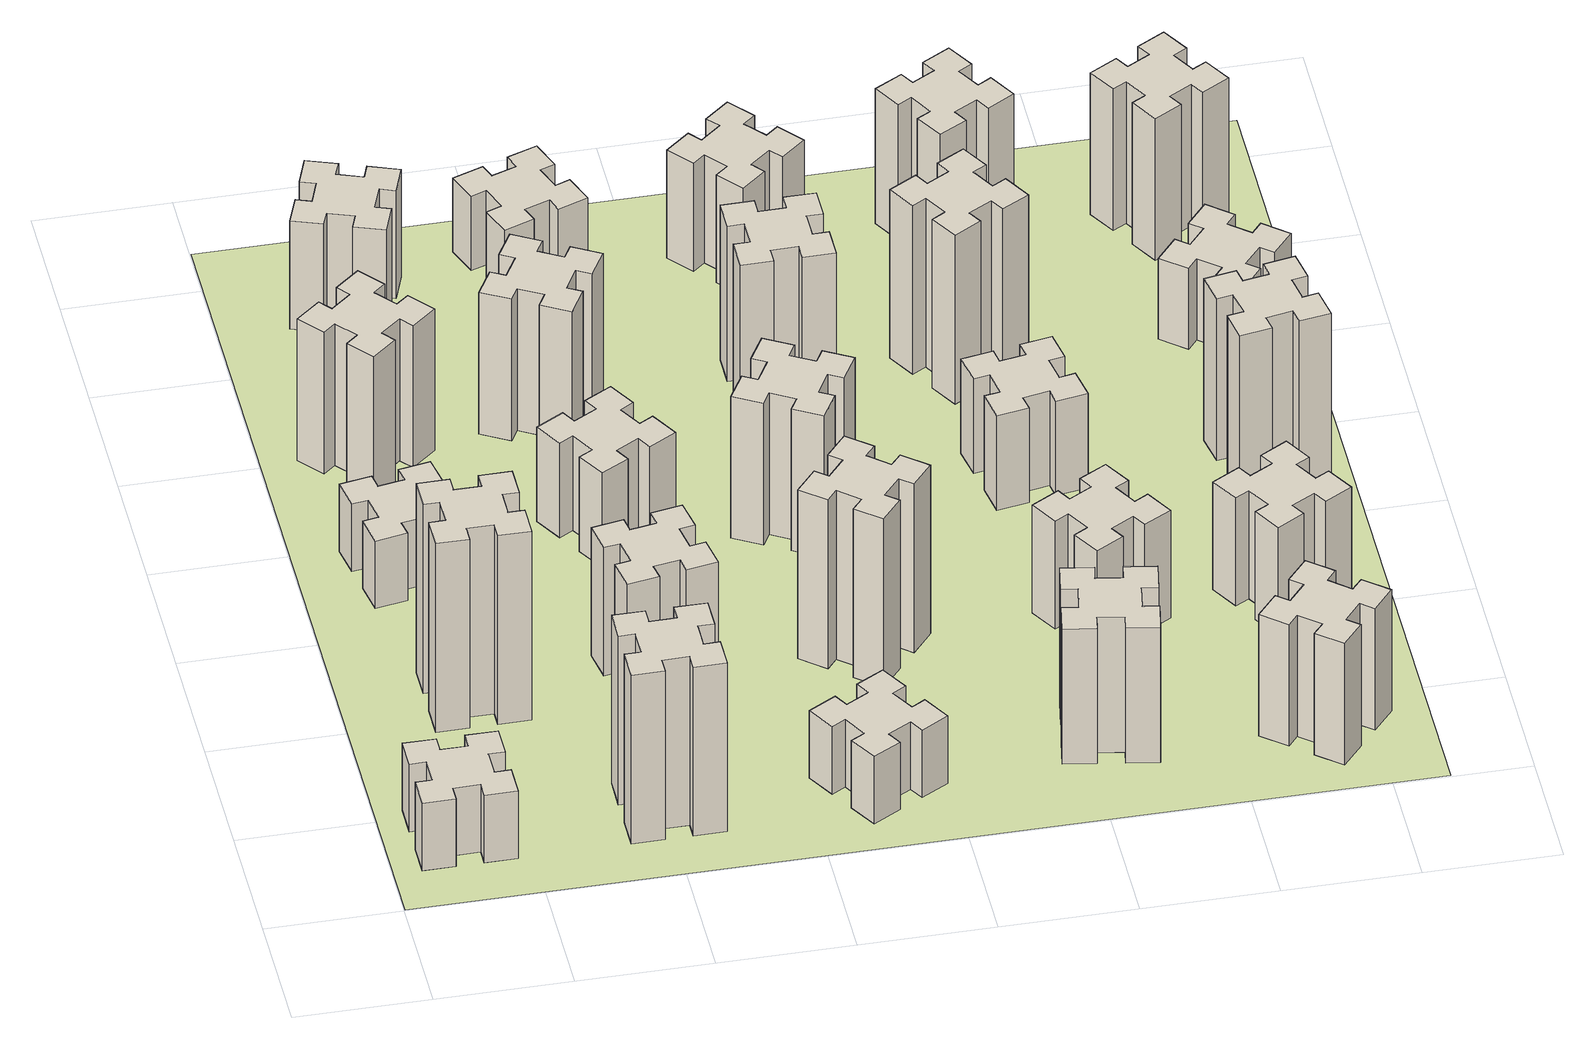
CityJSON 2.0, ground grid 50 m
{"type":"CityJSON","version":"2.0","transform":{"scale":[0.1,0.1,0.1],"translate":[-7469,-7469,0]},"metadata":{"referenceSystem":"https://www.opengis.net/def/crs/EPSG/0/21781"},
"CityObjects":{
"building1":{"type":"Building","attributes":{"class":"1000","function":"1000","usage":"1000","yearOfConstruction":2016,"roofType":"1000","measuredHeight":30,"storeysAboveGround":30,"storeysBelowGround":0},"geometry":[{"type":"Solid","lod":"1","boundaries":[[[[0,1,2,3,4,5,6,7,8,9,10,11,12,13,14,15,16,17,18,19]],[[17,16,20,21]],[[16,15,22,20]],[[15,14,23,22]],[[14,13,24,23]],[[13,12,25,24]],[[12,11,26,25]],[[11,10,27,26]],[[10,9,28,27]],[[9,8,29,28]],[[8,7,30,29]],[[7,6,31,30]],[[6,5,32,31]],[[5,4,33,32]],[[4,3,34,33]],[[3,2,35,34]],[[2,1,36,35]],[[1,0,37,36]],[[0,19,38,37]],[[19,18,39,38]],[[18,17,21,39]],[[24,25,26,27,28,29,30,31,32,33,34,35,36,37,38,39,21,20,22,23]]]]}]},
"building2":{"type":"Building","attributes":{"class":"1000","function":"1000","usage":"1000","yearOfConstruction":2016,"roofType":"1000","measuredHeight":84,"storeysAboveGround":30,"storeysBelowGround":0},"geometry":[{"type":"Solid","lod":"1","boundaries":[[[[40,41,42,43,44,45,46,47,48,49,50,51,52,53,54,55,56,57,58,59]],[[57,56,60,61]],[[56,55,62,60]],[[55,54,63,62]],[[54,53,64,63]],[[53,52,65,64]],[[52,51,66,65]],[[51,50,67,66]],[[50,49,68,67]],[[49,48,69,68]],[[48,47,70,69]],[[47,46,71,70]],[[46,45,72,71]],[[45,44,73,72]],[[44,43,74,73]],[[43,42,75,74]],[[42,41,76,75]],[[41,40,77,76]],[[40,59,78,77]],[[59,58,79,78]],[[58,57,61,79]],[[64,65,66,67,68,69,70,71,72,73,74,75,76,77,78,79,61,60,62,63]]]]}]},
"building3":{"type":"Building","attributes":{"class":"1000","function":"1000","usage":"1000","yearOfConstruction":2016,"roofType":"1000","measuredHeight":30,"storeysAboveGround":30,"storeysBelowGround":0},"geometry":[{"type":"Solid","lod":"1","boundaries":[[[[80,81,82,83,84,85,86,87,88,89,90,91,92,93,94,95,96,97,98,99]],[[97,96,100,101]],[[96,95,102,100]],[[95,94,103,102]],[[94,93,104,103]],[[93,92,105,104]],[[92,91,106,105]],[[91,90,107,106]],[[90,89,108,107]],[[89,88,109,108]],[[88,87,110,109]],[[87,86,111,110]],[[86,85,112,111]],[[85,84,113,112]],[[84,83,114,113]],[[83,82,115,114]],[[82,81,116,115]],[[81,80,117,116]],[[80,99,118,117]],[[99,98,119,118]],[[98,97,101,119]],[[104,105,106,107,108,109,110,111,112,113,114,115,116,117,118,119,101,100,102,103]]]]}]},
"building4":{"type":"Building","attributes":{"class":"1000","function":"1000","usage":"1000","yearOfConstruction":2016,"roofType":"1000","measuredHeight":63,"storeysAboveGround":30,"storeysBelowGround":0},"geometry":[{"type":"Solid","lod":"1","boundaries":[[[[120,121,122,123,124,125,126,127,128,129,130,131,132,133,134,135,136,137,138,139]],[[137,136,140,141]],[[136,135,142,140]],[[135,134,143,142]],[[134,133,144,143]],[[133,132,145,144]],[[132,131,146,145]],[[131,130,147,146]],[[130,129,148,147]],[[129,128,149,148]],[[128,127,150,149]],[[127,126,151,150]],[[126,125,152,151]],[[125,124,153,152]],[[124,123,154,153]],[[123,122,155,154]],[[122,121,156,155]],[[121,120,157,156]],[[120,139,158,157]],[[139,138,159,158]],[[138,137,141,159]],[[144,145,146,147,148,149,150,151,152,153,154,155,156,157,158,159,141,140,142,143]]]]}]},
"building5":{"type":"Building","attributes":{"class":"1000","function":"1000","usage":"1000","yearOfConstruction":2016,"roofType":"1000","measuredHeight":75,"storeysAboveGround":30,"storeysBelowGround":0},"geometry":[{"type":"Solid","lod":"1","boundaries":[[[[160,161,162,163,164,165,166,167,168,169,170,171,172,173,174,175,176,177,178,179]],[[177,176,180,181]],[[176,175,182,180]],[[175,174,183,182]],[[174,173,184,183]],[[173,172,185,184]],[[172,171,186,185]],[[171,170,187,186]],[[170,169,188,187]],[[169,168,189,188]],[[168,167,190,189]],[[167,166,191,190]],[[166,165,192,191]],[[165,164,193,192]],[[164,163,194,193]],[[163,162,195,194]],[[162,161,196,195]],[[161,160,197,196]],[[160,179,198,197]],[[179,178,199,198]],[[178,177,181,199]],[[184,185,186,187,188,189,190,191,192,193,194,195,196,197,198,199,181,180,182,183]]]]}]},
"building6":{"type":"Building","attributes":{"class":"1000","function":"1000","usage":"1000","yearOfConstruction":2016,"roofType":"1000","measuredHeight":57,"storeysAboveGround":30,"storeysBelowGround":0},"geometry":[{"type":"Solid","lod":"1","boundaries":[[[[200,201,202,203,204,205,206,207,208,209,210,211,212,213,214,215,216,217,218,219]],[[217,216,220,221]],[[216,215,222,220]],[[215,214,223,222]],[[214,213,224,223]],[[213,212,225,224]],[[212,211,226,225]],[[211,210,227,226]],[[210,209,228,227]],[[209,208,229,228]],[[208,207,230,229]],[[207,206,231,230]],[[206,205,232,231]],[[205,204,233,232]],[[204,203,234,233]],[[203,202,235,234]],[[202,201,236,235]],[[201,200,237,236]],[[200,219,238,237]],[[219,218,239,238]],[[218,217,221,239]],[[224,225,226,227,228,229,230,231,232,233,234,235,236,237,238,239,221,220,222,223]]]]}]},
"building7":{"type":"Building","attributes":{"class":"1000","function":"1000","usage":"1000","yearOfConstruction":2016,"roofType":"1000","measuredHeight":48,"storeysAboveGround":30,"storeysBelowGround":0},"geometry":[{"type":"Solid","lod":"1","boundaries":[[[[240,241,242,243,244,245,246,247,248,249,250,251,252,253,254,255,256,257,258,259]],[[257,256,260,261]],[[256,255,262,260]],[[255,254,263,262]],[[254,253,264,263]],[[253,252,265,264]],[[252,251,266,265]],[[251,250,267,266]],[[250,249,268,267]],[[249,248,269,268]],[[248,247,270,269]],[[247,246,271,270]],[[246,245,272,271]],[[245,244,273,272]],[[244,243,274,273]],[[243,242,275,274]],[[242,241,276,275]],[[241,240,277,276]],[[240,259,278,277]],[[259,258,279,278]],[[258,257,261,279]],[[264,265,266,267,268,269,270,271,272,273,274,275,276,277,278,279,261,260,262,263]]]]}]},
"building8":{"type":"Building","attributes":{"class":"1000","function":"1000","usage":"1000","yearOfConstruction":2016,"roofType":"1000","measuredHeight":42,"storeysAboveGround":30,"storeysBelowGround":0},"geometry":[{"type":"Solid","lod":"1","boundaries":[[[[280,281,282,283,284,285,286,287,288,289,290,291,292,293,294,295,296,297,298,299]],[[297,296,300,301]],[[296,295,302,300]],[[295,294,303,302]],[[294,293,304,303]],[[293,292,305,304]],[[292,291,306,305]],[[291,290,307,306]],[[290,289,308,307]],[[289,288,309,308]],[[288,287,310,309]],[[287,286,311,310]],[[286,285,312,311]],[[285,284,313,312]],[[284,283,314,313]],[[283,282,315,314]],[[282,281,316,315]],[[281,280,317,316]],[[280,299,318,317]],[[299,298,319,318]],[[298,297,301,319]],[[304,305,306,307,308,309,310,311,312,313,314,315,316,317,318,319,301,300,302,303]]]]}]},
"building9":{"type":"Building","attributes":{"class":"1000","function":"1000","usage":"1000","yearOfConstruction":2016,"roofType":"1000","measuredHeight":63,"storeysAboveGround":30,"storeysBelowGround":0},"geometry":[{"type":"Solid","lod":"1","boundaries":[[[[320,321,322,323,324,325,326,327,328,329,330,331,332,333,334,335,336,337,338,339]],[[337,336,340,341]],[[336,335,342,340]],[[335,334,343,342]],[[334,333,344,343]],[[333,332,345,344]],[[332,331,346,345]],[[331,330,347,346]],[[330,329,348,347]],[[329,328,349,348]],[[328,327,350,349]],[[327,326,351,350]],[[326,325,352,351]],[[325,324,353,352]],[[324,323,354,353]],[[323,322,355,354]],[[322,321,356,355]],[[321,320,357,356]],[[320,339,358,357]],[[339,338,359,358]],[[338,337,341,359]],[[344,345,346,347,348,349,350,351,352,353,354,355,356,357,358,359,341,340,342,343]]]]}]},
"building10":{"type":"Building","attributes":{"class":"1000","function":"1000","usage":"1000","yearOfConstruction":2016,"roofType":"1000","measuredHeight":30,"storeysAboveGround":30,"storeysBelowGround":0},"geometry":[{"type":"Solid","lod":"1","boundaries":[[[[360,361,362,363,364,365,366,367,368,369,370,371,372,373,374,375,376,377,378,379]],[[377,376,380,381]],[[376,375,382,380]],[[375,374,383,382]],[[374,373,384,383]],[[373,372,385,384]],[[372,371,386,385]],[[371,370,387,386]],[[370,369,388,387]],[[369,368,389,388]],[[368,367,390,389]],[[367,366,391,390]],[[366,365,392,391]],[[365,364,393,392]],[[364,363,394,393]],[[363,362,395,394]],[[362,361,396,395]],[[361,360,397,396]],[[360,379,398,397]],[[379,378,399,398]],[[378,377,381,399]],[[384,385,386,387,388,389,390,391,392,393,394,395,396,397,398,399,381,380,382,383]]]]}]},
"building11":{"type":"Building","attributes":{"class":"1000","function":"1000","usage":"1000","yearOfConstruction":2016,"roofType":"1000","measuredHeight":33,"storeysAboveGround":30,"storeysBelowGround":0},"geometry":[{"type":"Solid","lod":"1","boundaries":[[[[400,401,402,403,404,405,406,407,408,409,410,411,412,413,414,415,416,417,418,419]],[[417,416,420,421]],[[416,415,422,420]],[[415,414,423,422]],[[414,413,424,423]],[[413,412,425,424]],[[412,411,426,425]],[[411,410,427,426]],[[410,409,428,427]],[[409,408,429,428]],[[408,407,430,429]],[[407,406,431,430]],[[406,405,432,431]],[[405,404,433,432]],[[404,403,434,433]],[[403,402,435,434]],[[402,401,436,435]],[[401,400,437,436]],[[400,419,438,437]],[[419,418,439,438]],[[418,417,421,439]],[[424,425,426,427,428,429,430,431,432,433,434,435,436,437,438,439,421,420,422,423]]]]}]},
"building12":{"type":"Building","attributes":{"class":"1000","function":"1000","usage":"1000","yearOfConstruction":2016,"roofType":"1000","measuredHeight":75,"storeysAboveGround":30,"storeysBelowGround":0},"geometry":[{"type":"Solid","lod":"1","boundaries":[[[[440,441,442,443,444,445,446,447,448,449,450,451,452,453,454,455,456,457,458,459]],[[457,456,460,461]],[[456,455,462,460]],[[455,454,463,462]],[[454,453,464,463]],[[453,452,465,464]],[[452,451,466,465]],[[451,450,467,466]],[[450,449,468,467]],[[449,448,469,468]],[[448,447,470,469]],[[447,446,471,470]],[[446,445,472,471]],[[445,444,473,472]],[[444,443,474,473]],[[443,442,475,474]],[[442,441,476,475]],[[441,440,477,476]],[[440,459,478,477]],[[459,458,479,478]],[[458,457,461,479]],[[464,465,466,467,468,469,470,471,472,473,474,475,476,477,478,479,461,460,462,463]]]]}]},
"building13":{"type":"Building","attributes":{"class":"1000","function":"1000","usage":"1000","yearOfConstruction":2016,"roofType":"1000","measuredHeight":63,"storeysAboveGround":30,"storeysBelowGround":0},"geometry":[{"type":"Solid","lod":"1","boundaries":[[[[480,481,482,483,484,485,486,487,488,489,490,491,492,493,494,495,496,497,498,499]],[[497,496,500,501]],[[496,495,502,500]],[[495,494,503,502]],[[494,493,504,503]],[[493,492,505,504]],[[492,491,506,505]],[[491,490,507,506]],[[490,489,508,507]],[[489,488,509,508]],[[488,487,510,509]],[[487,486,511,510]],[[486,485,512,511]],[[485,484,513,512]],[[484,483,514,513]],[[483,482,515,514]],[[482,481,516,515]],[[481,480,517,516]],[[480,499,518,517]],[[499,498,519,518]],[[498,497,501,519]],[[504,505,506,507,508,509,510,511,512,513,514,515,516,517,518,519,501,500,502,503]]]]}]},
"building14":{"type":"Building","attributes":{"class":"1000","function":"1000","usage":"1000","yearOfConstruction":2016,"roofType":"1000","measuredHeight":69,"storeysAboveGround":30,"storeysBelowGround":0},"geometry":[{"type":"Solid","lod":"1","boundaries":[[[[520,521,522,523,524,525,526,527,528,529,530,531,532,533,534,535,536,537,538,539]],[[537,536,540,541]],[[536,535,542,540]],[[535,534,543,542]],[[534,533,544,543]],[[533,532,545,544]],[[532,531,546,545]],[[531,530,547,546]],[[530,529,548,547]],[[529,528,549,548]],[[528,527,550,549]],[[527,526,551,550]],[[526,525,552,551]],[[525,524,553,552]],[[524,523,554,553]],[[523,522,555,554]],[[522,521,556,555]],[[521,520,557,556]],[[520,539,558,557]],[[539,538,559,558]],[[538,537,541,559]],[[544,545,546,547,548,549,550,551,552,553,554,555,556,557,558,559,541,540,542,543]]]]}]},
"building15":{"type":"Building","attributes":{"class":"1000","function":"1000","usage":"1000","yearOfConstruction":2016,"roofType":"1000","measuredHeight":60,"storeysAboveGround":30,"storeysBelowGround":0},"geometry":[{"type":"Solid","lod":"1","boundaries":[[[[560,561,562,563,564,565,566,567,568,569,570,571,572,573,574,575,576,577,578,579]],[[577,576,580,581]],[[576,575,582,580]],[[575,574,583,582]],[[574,573,584,583]],[[573,572,585,584]],[[572,571,586,585]],[[571,570,587,586]],[[570,569,588,587]],[[569,568,589,588]],[[568,567,590,589]],[[567,566,591,590]],[[566,565,592,591]],[[565,564,593,592]],[[564,563,594,593]],[[563,562,595,594]],[[562,561,596,595]],[[561,560,597,596]],[[560,579,598,597]],[[579,578,599,598]],[[578,577,581,599]],[[584,585,586,587,588,589,590,591,592,593,594,595,596,597,598,599,581,580,582,583]]]]}]},
"building16":{"type":"Building","attributes":{"class":"1000","function":"1000","usage":"1000","yearOfConstruction":2016,"roofType":"1000","measuredHeight":48,"storeysAboveGround":30,"storeysBelowGround":0},"geometry":[{"type":"Solid","lod":"1","boundaries":[[[[600,601,602,603,604,605,606,607,608,609,610,611,612,613,614,615,616,617,618,619]],[[617,616,620,621]],[[616,615,622,620]],[[615,614,623,622]],[[614,613,624,623]],[[613,612,625,624]],[[612,611,626,625]],[[611,610,627,626]],[[610,609,628,627]],[[609,608,629,628]],[[608,607,630,629]],[[607,606,631,630]],[[606,605,632,631]],[[605,604,633,632]],[[604,603,634,633]],[[603,602,635,634]],[[602,601,636,635]],[[601,600,637,636]],[[600,619,638,637]],[[619,618,639,638]],[[618,617,621,639]],[[624,625,626,627,628,629,630,631,632,633,634,635,636,637,638,639,621,620,622,623]]]]}]},
"building17":{"type":"Building","attributes":{"class":"1000","function":"1000","usage":"1000","yearOfConstruction":2016,"roofType":"1000","measuredHeight":48,"storeysAboveGround":30,"storeysBelowGround":0},"geometry":[{"type":"Solid","lod":"1","boundaries":[[[[640,641,642,643,644,645,646,647,648,649,650,651,652,653,654,655,656,657,658,659]],[[657,656,660,661]],[[656,655,662,660]],[[655,654,663,662]],[[654,653,664,663]],[[653,652,665,664]],[[652,651,666,665]],[[651,650,667,666]],[[650,649,668,667]],[[649,648,669,668]],[[648,647,670,669]],[[647,646,671,670]],[[646,645,672,671]],[[645,644,673,672]],[[644,643,674,673]],[[643,642,675,674]],[[642,641,676,675]],[[641,640,677,676]],[[640,659,678,677]],[[659,658,679,678]],[[658,657,661,679]],[[664,665,666,667,668,669,670,671,672,673,674,675,676,677,678,679,661,660,662,663]]]]}]},
"building18":{"type":"Building","attributes":{"class":"1000","function":"1000","usage":"1000","yearOfConstruction":2016,"roofType":"1000","measuredHeight":42,"storeysAboveGround":30,"storeysBelowGround":0},"geometry":[{"type":"Solid","lod":"1","boundaries":[[[[680,681,682,683,684,685,686,687,688,689,690,691,692,693,694,695,696,697,698,699]],[[697,696,700,701]],[[696,695,702,700]],[[695,694,703,702]],[[694,693,704,703]],[[693,692,705,704]],[[692,691,706,705]],[[691,690,707,706]],[[690,689,708,707]],[[689,688,709,708]],[[688,687,710,709]],[[687,686,711,710]],[[686,685,712,711]],[[685,684,713,712]],[[684,683,714,713]],[[683,682,715,714]],[[682,681,716,715]],[[681,680,717,716]],[[680,699,718,717]],[[699,698,719,718]],[[698,697,701,719]],[[704,705,706,707,708,709,710,711,712,713,714,715,716,717,718,719,701,700,702,703]]]]}]},
"building19":{"type":"Building","attributes":{"class":"1000","function":"1000","usage":"1000","yearOfConstruction":2016,"roofType":"1000","measuredHeight":75,"storeysAboveGround":30,"storeysBelowGround":0},"geometry":[{"type":"Solid","lod":"1","boundaries":[[[[720,721,722,723,724,725,726,727,728,729,730,731,732,733,734,735,736,737,738,739]],[[737,736,740,741]],[[736,735,742,740]],[[735,734,743,742]],[[734,733,744,743]],[[733,732,745,744]],[[732,731,746,745]],[[731,730,747,746]],[[730,729,748,747]],[[729,728,749,748]],[[728,727,750,749]],[[727,726,751,750]],[[726,725,752,751]],[[725,724,753,752]],[[724,723,754,753]],[[723,722,755,754]],[[722,721,756,755]],[[721,720,757,756]],[[720,739,758,757]],[[739,738,759,758]],[[738,737,741,759]],[[744,745,746,747,748,749,750,751,752,753,754,755,756,757,758,759,741,740,742,743]]]]}]},
"building20":{"type":"Building","attributes":{"class":"1000","function":"1000","usage":"1000","yearOfConstruction":2016,"roofType":"1000","measuredHeight":54,"storeysAboveGround":30,"storeysBelowGround":0},"geometry":[{"type":"Solid","lod":"1","boundaries":[[[[760,761,762,763,764,765,766,767,768,769,770,771,772,773,774,775,776,777,778,779]],[[777,776,780,781]],[[776,775,782,780]],[[775,774,783,782]],[[774,773,784,783]],[[773,772,785,784]],[[772,771,786,785]],[[771,770,787,786]],[[770,769,788,787]],[[769,768,789,788]],[[768,767,790,789]],[[767,766,791,790]],[[766,765,792,791]],[[765,764,793,792]],[[764,763,794,793]],[[763,762,795,794]],[[762,761,796,795]],[[761,760,797,796]],[[760,779,798,797]],[[779,778,799,798]],[[778,777,781,799]],[[784,785,786,787,788,789,790,791,792,793,794,795,796,797,798,799,781,780,782,783]]]]}]},
"building21":{"type":"Building","attributes":{"class":"1000","function":"1000","usage":"1000","yearOfConstruction":2016,"roofType":"1000","measuredHeight":60,"storeysAboveGround":30,"storeysBelowGround":0},"geometry":[{"type":"Solid","lod":"1","boundaries":[[[[800,801,802,803,804,805,806,807,808,809,810,811,812,813,814,815,816,817,818,819]],[[817,816,820,821]],[[816,815,822,820]],[[815,814,823,822]],[[814,813,824,823]],[[813,812,825,824]],[[812,811,826,825]],[[811,810,827,826]],[[810,809,828,827]],[[809,808,829,828]],[[808,807,830,829]],[[807,806,831,830]],[[806,805,832,831]],[[805,804,833,832]],[[804,803,834,833]],[[803,802,835,834]],[[802,801,836,835]],[[801,800,837,836]],[[800,819,838,837]],[[819,818,839,838]],[[818,817,821,839]],[[824,825,826,827,828,829,830,831,832,833,834,835,836,837,838,839,821,820,822,823]]]]}]},
"building22":{"type":"Building","attributes":{"class":"1000","function":"1000","usage":"1000","yearOfConstruction":2016,"roofType":"1000","measuredHeight":48,"storeysAboveGround":30,"storeysBelowGround":0},"geometry":[{"type":"Solid","lod":"1","boundaries":[[[[840,841,842,843,844,845,846,847,848,849,850,851,852,853,854,855,856,857,858,859]],[[857,856,860,861]],[[856,855,862,860]],[[855,854,863,862]],[[854,853,864,863]],[[853,852,865,864]],[[852,851,866,865]],[[851,850,867,866]],[[850,849,868,867]],[[849,848,869,868]],[[848,847,870,869]],[[847,846,871,870]],[[846,845,872,871]],[[845,844,873,872]],[[844,843,874,873]],[[843,842,875,874]],[[842,841,876,875]],[[841,840,877,876]],[[840,859,878,877]],[[859,858,879,878]],[[858,857,861,879]],[[864,865,866,867,868,869,870,871,872,873,874,875,876,877,878,879,861,860,862,863]]]]}]},
"building23":{"type":"Building","attributes":{"class":"1000","function":"1000","usage":"1000","yearOfConstruction":2016,"roofType":"1000","measuredHeight":72,"storeysAboveGround":30,"storeysBelowGround":0},"geometry":[{"type":"Solid","lod":"1","boundaries":[[[[880,881,882,883,884,885,886,887,888,889,890,891,892,893,894,895,896,897,898,899]],[[897,896,900,901]],[[896,895,902,900]],[[895,894,903,902]],[[894,893,904,903]],[[893,892,905,904]],[[892,891,906,905]],[[891,890,907,906]],[[890,889,908,907]],[[889,888,909,908]],[[888,887,910,909]],[[887,886,911,910]],[[886,885,912,911]],[[885,884,913,912]],[[884,883,914,913]],[[883,882,915,914]],[[882,881,916,915]],[[881,880,917,916]],[[880,899,918,917]],[[899,898,919,918]],[[898,897,901,919]],[[904,905,906,907,908,909,910,911,912,913,914,915,916,917,918,919,901,900,902,903]]]]}]},
"building24":{"type":"Building","attributes":{"class":"1000","function":"1000","usage":"1000","yearOfConstruction":2016,"roofType":"1000","measuredHeight":36,"storeysAboveGround":30,"storeysBelowGround":0},"geometry":[{"type":"Solid","lod":"1","boundaries":[[[[920,921,922,923,924,925,926,927,928,929,930,931,932,933,934,935,936,937,938,939]],[[937,936,940,941]],[[936,935,942,940]],[[935,934,943,942]],[[934,933,944,943]],[[933,932,945,944]],[[932,931,946,945]],[[931,930,947,946]],[[930,929,948,947]],[[929,928,949,948]],[[928,927,950,949]],[[927,926,951,950]],[[926,925,952,951]],[[925,924,953,952]],[[924,923,954,953]],[[923,922,955,954]],[[922,921,956,955]],[[921,920,957,956]],[[920,939,958,957]],[[939,938,959,958]],[[938,937,941,959]],[[944,945,946,947,948,949,950,951,952,953,954,955,956,957,958,959,941,940,942,943]]]]}]},
"building25":{"type":"Building","attributes":{"class":"1000","function":"1000","usage":"1000","yearOfConstruction":2016,"roofType":"1000","measuredHeight":63,"storeysAboveGround":30,"storeysBelowGround":0},"geometry":[{"type":"Solid","lod":"1","boundaries":[[[[960,961,962,963,964,965,966,967,968,969,970,971,972,973,974,975,976,977,978,979]],[[977,976,980,981]],[[976,975,982,980]],[[975,974,983,982]],[[974,973,984,983]],[[973,972,985,984]],[[972,971,986,985]],[[971,970,987,986]],[[970,969,988,987]],[[969,968,989,988]],[[968,967,990,989]],[[967,966,991,990]],[[966,965,992,991]],[[965,964,993,992]],[[964,963,994,993]],[[963,962,995,994]],[[962,961,996,995]],[[961,960,997,996]],[[960,979,998,997]],[[979,978,999,998]],[[978,977,981,999]],[[984,985,986,987,988,989,990,991,992,993,994,995,996,997,998,999,981,980,982,983]]]]}]},
"landuse1":{"type":"LandUse","attributes":{"name":"plot1","function":"1010"},"geometry":[{"type":"MultiSurface","lod":"1","boundaries":[[[1000,1001,1002,1003]]]}]}
},
"vertices":[
[225,265,0],[325,265,0],[325,205,0],[445,205,0],[445,325,0],[385,325,0],[385,425,0],[445,425,0],[445,545,0],[325,545,0],[325,485,0],[225,485,0],[225,545,0],[105,545,0],[105,425,0],[165,425,0],[165,325,0],[105,325,0],[105,205,0],[225,205,0],[165,325,300],[105,325,300],[165,425,300],[105,425,300],[105,545,300],[225,545,300],[225,485,300],[325,485,300],[325,545,300],[445,545,300],[445,425,300],[385,425,300],[385,325,300],[445,325,300],[445,205,300],[325,205,300],[325,265,300],[225,265,300],[225,205,300],[105,205,300],
[525,1225,0],[425,1225,0],[425,1285,0],[305,1285,0],[305,1165,0],[365,1165,0],[365,1065,0],[305,1065,0],[305,945,0],[425,945,0],[425,1005,0],[525,1005,0],[525,945,0],[645,945,0],[645,1065,0],[585,1065,0],[585,1165,0],[645,1165,0],[645,1285,0],[525,1285,0],[585,1165,840],[645,1165,840],[585,1065,840],[645,1065,840],[645,945,840],[525,945,840],[525,1005,840],[425,1005,840],[425,945,840],[305,945,840],[305,1065,840],[365,1065,840],[365,1165,840],[305,1165,840],[305,1285,840],[425,1285,840],[425,1225,840],[525,1225,840],[525,1285,840],[645,1285,840],
[405,1972,0],[307,1955,0],[297,2014,0],[178,1993,0],[199,1875,0],[258,1885,0],[276,1787,0],[217,1777,0],[237,1658,0],[356,1679,0],[345,1738,0],[444,1756,0],[454,1697,0],[572,1717,0],[551,1836,0],[492,1825,0],[475,1924,0],[534,1934,0],[513,2052,0],[395,2031,0],[475,1924,300],[534,1934,300],[492,1825,300],[551,1836,300],[572,1717,300],[454,1697,300],[444,1756,300],[345,1738,300],[356,1679,300],[237,1658,300],[217,1777,300],[276,1787,300],[258,1885,300],[199,1875,300],[178,1993,300],[297,2014,300],[307,1955,300],[405,1972,300],[395,2031,300],[513,2052,300],
[343,2612,0],[266,2547,0],[228,2593,0],[136,2516,0],[213,2424,0],[259,2463,0],[323,2386,0],[277,2348,0],[354,2256,0],[446,2333,0],[408,2379,0],[484,2443,0],[523,2397,0],[615,2474,0],[538,2566,0],[492,2528,0],[427,2604,0],[473,2643,0],[396,2735,0],[304,2658,0],[427,2604,630],[473,2643,630],[492,2528,630],[538,2566,630],[615,2474,630],[523,2397,630],[484,2443,630],[408,2379,630],[446,2333,630],[354,2256,630],[277,2348,630],[323,2386,630],[259,2463,630],[213,2424,630],[136,2516,630],[228,2593,630],[266,2547,630],[343,2612,630],[304,2658,630],[396,2735,630],
[965,265,0],[1065,265,0],[1065,205,0],[1185,205,0],[1185,325,0],[1125,325,0],[1125,425,0],[1185,425,0],[1185,545,0],[1065,545,0],[1065,485,0],[965,485,0],[965,545,0],[845,545,0],[845,425,0],[905,425,0],[905,325,0],[845,325,0],[845,205,0],[965,205,0],[905,325,750],[845,325,750],[905,425,750],[845,425,750],[845,545,750],[965,545,750],[965,485,750],[1065,485,750],[1065,545,750],[1185,545,750],[1185,425,750],[1125,425,750],[1125,325,750],[1185,325,750],[1185,205,750],[1065,205,750],[1065,265,750],[965,265,750],[965,205,750],[845,205,750],
[1085,998,0],[1184,1016,0],[1194,957,0],[1312,977,0],[1291,1096,0],[1232,1085,0],[1215,1184,0],[1274,1194,0],[1253,1312,0],[1135,1291,0],[1145,1232,0],[1047,1215,0],[1037,1274,0],[918,1253,0],[939,1135,0],[998,1145,0],[1016,1047,0],[957,1037,0],[977,918,0],[1096,939,0],[1016,1047,570],[957,1037,570],[998,1145,570],[939,1135,570],[918,1253,570],[1037,1274,570],[1047,1215,570],[1145,1232,570],[1135,1291,570],[1253,1312,570],[1274,1194,570],[1215,1184,570],[1232,1085,570],[1291,1096,570],[1312,977,570],[1194,957,570],[1184,1016,570],[1085,998,570],[1096,939,570],[977,918,570],
[389,3420,0],[355,3326,0],[299,3347,0],[257,3234,0],[370,3193,0],[391,3249,0],[485,3215,0],[464,3159,0],[577,3117,0],[618,3230,0],[562,3251,0],[596,3345,0],[652,3324,0],[693,3437,0],[580,3478,0],[560,3422,0],[466,3456,0],[487,3512,0],[374,3553,0],[333,3440,0],[466,3456,480],[487,3512,480],[560,3422,480],[580,3478,480],[693,3437,480],[652,3324,480],[596,3345,480],[562,3251,480],[618,3230,480],[577,3117,480],[464,3159,480],[485,3215,480],[391,3249,480],[370,3193,480],[257,3234,480],[299,3347,480],[355,3326,480],[389,3420,480],[333,3440,480],[374,3553,480],
[1104,2076,0],[1017,2026,0],[987,2078,0],[883,2018,0],[943,1914,0],[995,1944,0],[1045,1857,0],[993,1827,0],[1053,1723,0],[1157,1783,0],[1127,1835,0],[1214,1885,0],[1244,1833,0],[1348,1893,0],[1288,1997,0],[1236,1967,0],[1186,2054,0],[1238,2084,0],[1178,2188,0],[1074,2128,0],[1186,2054,420],[1238,2084,420],[1236,1967,420],[1288,1997,420],[1348,1893,420],[1244,1833,420],[1214,1885,420],[1127,1835,420],[1157,1783,420],[1053,1723,420],[993,1827,420],[1045,1857,420],[995,1944,420],[943,1914,420],[883,2018,420],[987,2078,420],[1017,2026,420],[1104,2076,420],[1074,2128,420],[1178,2188,420],
[1114,2666,0],[1027,2716,0],[1057,2768,0],[953,2828,0],[893,2724,0],[945,2694,0],[895,2607,0],[843,2637,0],[783,2533,0],[887,2473,0],[917,2525,0],[1004,2475,0],[974,2423,0],[1078,2363,0],[1138,2467,0],[1086,2497,0],[1136,2584,0],[1188,2554,0],[1248,2658,0],[1144,2718,0],[1136,2584,630],[1188,2554,630],[1086,2497,630],[1138,2467,630],[1078,2363,630],[974,2423,630],[1004,2475,630],[917,2525,630],[887,2473,630],[783,2533,630],[843,2637,630],[895,2607,630],[945,2694,630],[893,2724,630],[953,2828,630],[1057,2768,630],[1027,2716,630],[1114,2666,630],[1144,2718,630],[1248,2658,630],
[1744,496,0],[1657,446,0],[1627,498,0],[1523,438,0],[1583,334,0],[1635,364,0],[1685,277,0],[1633,247,0],[1693,143,0],[1797,203,0],[1767,255,0],[1854,305,0],[1884,253,0],[1988,313,0],[1928,417,0],[1876,387,0],[1826,474,0],[1878,504,0],[1818,608,0],[1714,548,0],[1826,474,300],[1878,504,300],[1876,387,300],[1928,417,300],[1988,313,300],[1884,253,300],[1854,305,300],[1767,255,300],[1797,203,300],[1693,143,300],[1633,247,300],[1685,277,300],[1635,364,300],[1583,334,300],[1523,438,300],[1627,498,300],[1657,446,300],[1744,496,300],[1714,548,300],[1818,608,300],
[995,3445,0],[1029,3351,0],[973,3330,0],[1014,3217,0],[1127,3259,0],[1106,3315,0],[1200,3349,0],[1220,3293,0],[1333,3334,0],[1292,3447,0],[1236,3426,0],[1202,3520,0],[1258,3540,0],[1217,3653,0],[1104,3612,0],[1125,3556,0],[1031,3522,0],[1010,3578,0],[897,3537,0],[939,3424,0],[1031,3522,330],[1010,3578,330],[1125,3556,330],[1104,3612,330],[1217,3653,330],[1258,3540,330],[1202,3520,330],[1236,3426,330],[1292,3447,330],[1333,3334,330],[1220,3293,330],[1200,3349,330],[1106,3315,330],[1127,3259,330],[1014,3217,330],[973,3330,330],[1029,3351,330],[995,3445,330],[939,3424,330],[897,3537,330],
[1907,1006,0],[1972,1083,0],[2018,1044,0],[2095,1136,0],[2003,1213,0],[1964,1167,0],[1888,1232,0],[1926,1278,0],[1834,1355,0],[1757,1263,0],[1803,1224,0],[1739,1148,0],[1693,1186,0],[1616,1094,0],[1708,1017,0],[1746,1063,0],[1823,999,0],[1784,953,0],[1876,876,0],[1953,968,0],[1823,999,750],[1784,953,750],[1746,1063,750],[1708,1017,750],[1616,1094,750],[1693,1186,750],[1739,1148,750],[1803,1224,750],[1757,1263,750],[1834,1355,750],[1926,1278,750],[1888,1232,750],[1964,1167,750],[2003,1213,750],[2095,1136,750],[2018,1044,750],[1972,1083,750],[1907,1006,750],[1953,968,750],[1876,876,750],
[1685,1954,0],[1635,1867,0],[1583,1897,0],[1523,1793,0],[1627,1733,0],[1657,1785,0],[1744,1735,0],[1714,1683,0],[1818,1623,0],[1878,1727,0],[1826,1757,0],[1876,1844,0],[1928,1814,0],[1988,1918,0],[1884,1978,0],[1854,1926,0],[1767,1976,0],[1797,2028,0],[1693,2088,0],[1633,1984,0],[1767,1976,630],[1797,2028,630],[1854,1926,630],[1884,1978,630],[1988,1918,630],[1928,1814,630],[1876,1844,630],[1826,1757,630],[1878,1727,630],[1818,1623,630],[1714,1683,630],[1744,1735,630],[1657,1785,630],[1627,1733,630],[1523,1793,630],[1583,1897,630],[1635,1867,630],[1685,1954,630],[1633,1984,630],[1693,2088,630],
[1745,2645,0],[1745,2545,0],[1685,2545,0],[1685,2425,0],[1805,2425,0],[1805,2485,0],[1905,2485,0],[1905,2425,0],[2025,2425,0],[2025,2545,0],[1965,2545,0],[1965,2645,0],[2025,2645,0],[2025,2765,0],[1905,2765,0],[1905,2705,0],[1805,2705,0],[1805,2765,0],[1685,2765,0],[1685,2645,0],[1805,2705,690],[1805,2765,690],[1905,2705,690],[1905,2765,690],[2025,2765,690],[2025,2645,690],[1965,2645,690],[1965,2545,690],[2025,2545,690],[2025,2425,690],[1905,2425,690],[1905,2485,690],[1805,2485,690],[1805,2425,690],[1685,2425,690],[1685,2545,690],[1745,2545,690],[1745,2645,690],[1685,2645,690],[1685,2765,690],
[2695,407,0],[2712,505,0],[2771,495,0],[2792,613,0],[2674,634,0],[2664,575,0],[2565,592,0],[2576,651,0],[2457,672,0],[2437,554,0],[2496,544,0],[2478,445,0],[2419,456,0],[2398,337,0],[2517,317,0],[2527,376,0],[2625,358,0],[2615,299,0],[2733,278,0],[2754,397,0],[2625,358,600],[2615,299,600],[2527,376,600],[2517,317,600],[2398,337,600],[2419,456,600],[2478,445,600],[2496,544,600],[2437,554,600],[2457,672,600],[2576,651,600],[2565,592,600],[2664,575,600],[2674,634,600],[2792,613,600],[2771,495,600],[2712,505,600],[2695,407,600],[2754,397,600],[2733,278,600],
[1888,3219,0],[1964,3283,0],[2003,3237,0],[2095,3314,0],[2018,3406,0],[1972,3368,0],[1907,3444,0],[1953,3483,0],[1876,3575,0],[1784,3498,0],[1823,3452,0],[1746,3387,0],[1708,3433,0],[1616,3356,0],[1693,3264,0],[1739,3303,0],[1803,3226,0],[1757,3188,0],[1834,3096,0],[1926,3173,0],[1803,3226,480],[1757,3188,480],[1739,3303,480],[1693,3264,480],[1616,3356,480],[1708,3433,480],[1746,3387,480],[1823,3452,480],[1784,3498,480],[1876,3575,480],[1953,3483,480],[1907,3444,480],[1972,3368,480],[2018,3406,480],[2095,3314,480],[2003,3237,480],[1964,3283,480],[1888,3219,480],[1926,3173,480],[1834,3096,480],
[2816,1127,0],[2766,1214,0],[2818,1244,0],[2758,1348,0],[2654,1288,0],[2684,1236,0],[2597,1186,0],[2567,1238,0],[2463,1178,0],[2523,1074,0],[2575,1104,0],[2625,1017,0],[2573,987,0],[2633,883,0],[2737,943,0],[2707,995,0],[2794,1045,0],[2824,993,0],[2928,1053,0],[2868,1157,0],[2794,1045,480],[2824,993,480],[2707,995,480],[2737,943,480],[2633,883,480],[2573,987,480],[2625,1017,480],[2575,1104,480],[2523,1074,480],[2463,1178,480],[2567,1238,480],[2597,1186,480],[2684,1236,480],[2654,1288,480],[2758,1348,480],[2818,1244,480],[2766,1214,480],[2816,1127,480],[2868,1157,480],[2928,1053,480],
[2565,1838,0],[2664,1856,0],[2674,1797,0],[2792,1817,0],[2771,1936,0],[2712,1925,0],[2695,2024,0],[2754,2034,0],[2733,2152,0],[2615,2131,0],[2625,2072,0],[2527,2055,0],[2517,2114,0],[2398,2093,0],[2419,1975,0],[2478,1985,0],[2496,1887,0],[2437,1877,0],[2457,1758,0],[2576,1779,0],[2496,1887,420],[2437,1877,420],[2478,1985,420],[2419,1975,420],[2398,2093,420],[2517,2114,420],[2527,2055,420],[2625,2072,420],[2615,2131,420],[2733,2152,420],[2754,2034,420],[2695,2024,420],[2712,1925,420],[2771,1936,420],[2792,1817,420],[2674,1797,420],[2664,1856,420],[2565,1838,420],[2576,1779,420],[2457,1758,420],
[2375,2584,0],[2425,2497,0],[2373,2467,0],[2433,2363,0],[2537,2423,0],[2507,2475,0],[2594,2525,0],[2624,2473,0],[2728,2533,0],[2668,2637,0],[2616,2607,0],[2566,2694,0],[2618,2724,0],[2558,2828,0],[2454,2768,0],[2484,2716,0],[2397,2666,0],[2367,2718,0],[2263,2658,0],[2323,2554,0],[2397,2666,750],[2367,2718,750],[2484,2716,750],[2454,2768,750],[2558,2828,750],[2618,2724,750],[2566,2694,750],[2616,2607,750],[2668,2637,750],[2728,2533,750],[2624,2473,750],[2594,2525,750],[2507,2475,750],[2537,2423,750],[2433,2363,750],[2373,2467,750],[2425,2497,750],[2375,2584,750],[2323,2554,750],[2263,2658,750],
[3283,484,0],[3219,408,0],[3173,446,0],[3096,354,0],[3188,277,0],[3226,323,0],[3303,259,0],[3264,213,0],[3356,136,0],[3433,228,0],[3387,266,0],[3452,343,0],[3498,304,0],[3575,396,0],[3483,473,0],[3444,427,0],[3368,492,0],[3406,538,0],[3314,615,0],[3237,523,0],[3368,492,540],[3406,538,540],[3444,427,540],[3483,473,540],[3575,396,540],[3498,304,540],[3452,343,540],[3387,266,540],[3433,228,540],[3356,136,540],[3264,213,540],[3303,259,540],[3226,323,540],[3188,277,540],[3096,354,540],[3173,446,540],[3219,408,540],[3283,484,540],[3237,523,540],[3314,615,540],
[2716,3347,0],[2666,3434,0],[2718,3464,0],[2658,3568,0],[2554,3508,0],[2584,3456,0],[2497,3406,0],[2467,3458,0],[2363,3398,0],[2423,3294,0],[2475,3324,0],[2525,3237,0],[2473,3207,0],[2533,3103,0],[2637,3163,0],[2607,3215,0],[2694,3265,0],[2724,3213,0],[2828,3273,0],[2768,3377,0],[2694,3265,600],[2724,3213,600],[2607,3215,600],[2637,3163,600],[2533,3103,600],[2473,3207,600],[2525,3237,600],[2475,3324,600],[2423,3294,600],[2363,3398,600],[2467,3458,600],[2497,3406,600],[2584,3456,600],[2554,3508,600],[2658,3568,600],[2718,3464,600],[2666,3434,600],[2716,3347,600],[2768,3377,600],[2828,3273,600],
[3215,1104,0],[3265,1017,0],[3213,987,0],[3273,883,0],[3377,943,0],[3347,995,0],[3434,1045,0],[3464,993,0],[3568,1053,0],[3508,1157,0],[3456,1127,0],[3406,1214,0],[3458,1244,0],[3398,1348,0],[3294,1288,0],[3324,1236,0],[3237,1186,0],[3207,1238,0],[3103,1178,0],[3163,1074,0],[3237,1186,480],[3207,1238,480],[3324,1236,480],[3294,1288,480],[3398,1348,480],[3458,1244,480],[3406,1214,480],[3456,1127,480],[3508,1157,480],[3568,1053,480],[3464,993,480],[3434,1045,480],[3347,995,480],[3377,943,480],[3273,883,480],[3213,987,480],[3265,1017,480],[3215,1104,480],[3163,1074,480],[3103,1178,480],
[3405,1738,0],[3504,1756,0],[3514,1697,0],[3632,1717,0],[3611,1836,0],[3552,1825,0],[3535,1924,0],[3594,1934,0],[3573,2052,0],[3455,2031,0],[3465,1972,0],[3367,1955,0],[3357,2014,0],[3238,1993,0],[3259,1875,0],[3318,1885,0],[3336,1787,0],[3277,1777,0],[3297,1658,0],[3416,1679,0],[3336,1787,720],[3277,1777,720],[3318,1885,720],[3259,1875,720],[3238,1993,720],[3357,2014,720],[3367,1955,720],[3465,1972,720],[3455,2031,720],[3573,2052,720],[3594,1934,720],[3535,1924,720],[3552,1825,720],[3611,1836,720],[3632,1717,720],[3514,1697,720],[3504,1756,720],[3405,1738,720],[3416,1679,720],[3297,1658,720],
[3383,2704,0],[3319,2628,0],[3273,2666,0],[3196,2574,0],[3288,2497,0],[3326,2543,0],[3403,2479,0],[3364,2433,0],[3456,2356,0],[3533,2448,0],[3487,2486,0],[3552,2563,0],[3598,2524,0],[3675,2616,0],[3583,2693,0],[3544,2647,0],[3468,2712,0],[3506,2758,0],[3414,2835,0],[3337,2743,0],[3468,2712,360],[3506,2758,360],[3544,2647,360],[3583,2693,360],[3675,2616,360],[3598,2524,360],[3552,2563,360],[3487,2486,360],[3533,2448,360],[3456,2356,360],[3364,2433,360],[3403,2479,360],[3326,2543,360],[3288,2497,360],[3196,2574,360],[3273,2666,360],[3319,2628,360],[3383,2704,360],[3337,2743,360],[3414,2835,360],
[3324,3356,0],[3237,3306,0],[3207,3358,0],[3103,3298,0],[3163,3194,0],[3215,3224,0],[3265,3137,0],[3213,3107,0],[3273,3003,0],[3377,3063,0],[3347,3115,0],[3434,3165,0],[3464,3113,0],[3568,3173,0],[3508,3277,0],[3456,3247,0],[3406,3334,0],[3458,3364,0],[3398,3468,0],[3294,3408,0],[3406,3334,630],[3458,3364,630],[3456,3247,630],[3508,3277,630],[3568,3173,630],[3464,3113,630],[3434,3165,630],[3347,3115,630],[3377,3063,630],[3273,3003,630],[3213,3107,630],[3265,3137,630],[3215,3224,630],[3163,3194,630],[3103,3298,630],[3207,3358,630],[3237,3306,630],[3324,3356,630],[3294,3408,630],[3398,3468,630],
[5,3705,0],[3705,3705,0],[3705,5,0],[5,5,0]
]}
